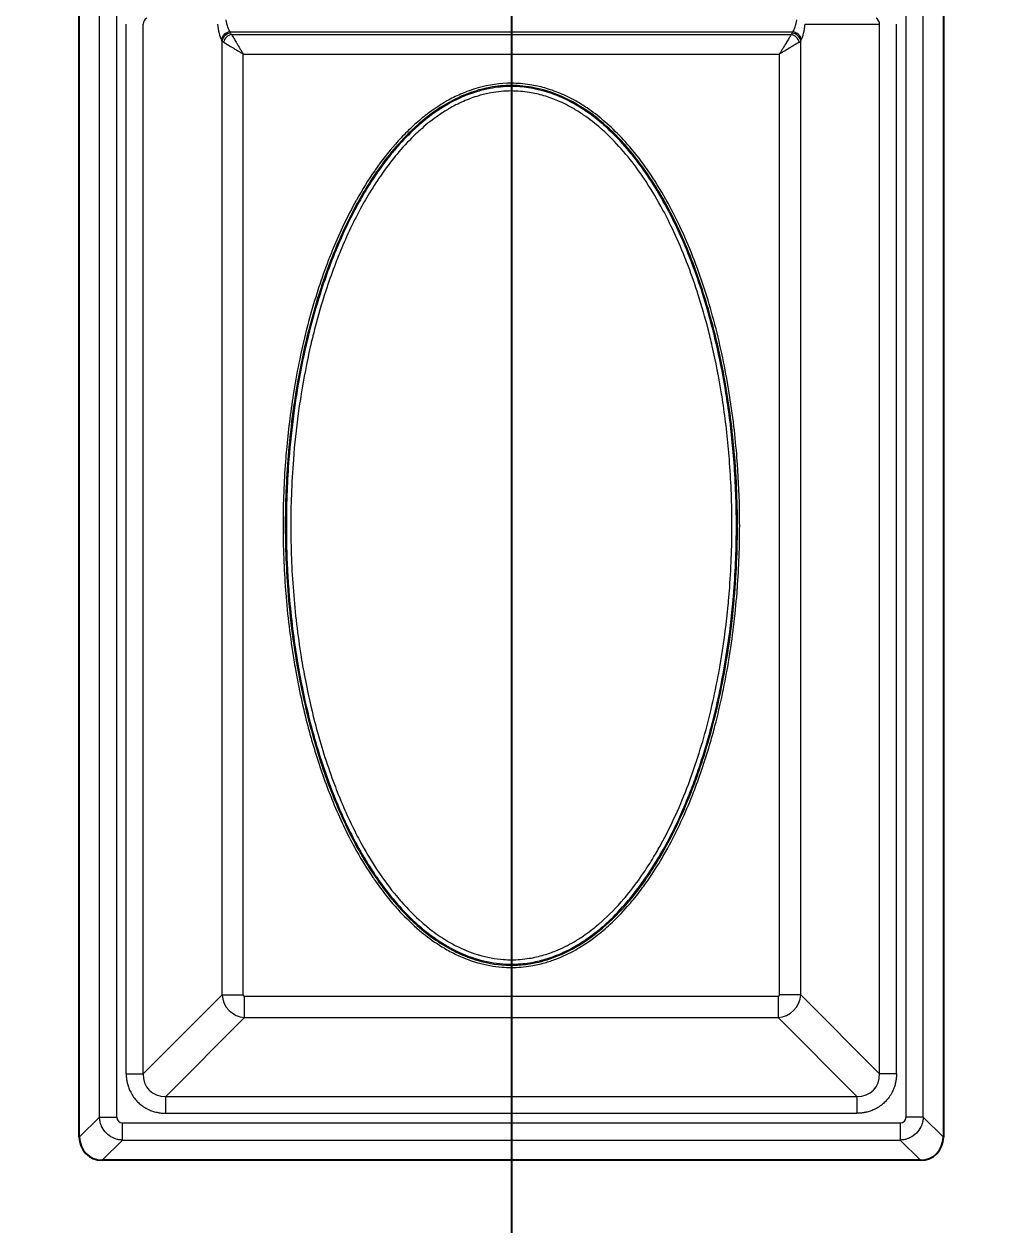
# Model space of a CAD drawing. Header units: millimetres. Extents: x 0 to 1486, y 0 to 1051.
# Drawn here: x 305.14 to 338.2, y 164.08 to 205.36 of the extents above; entities that cross this region are included whole.
import ezdxf

# ---------------------------------------------------------------- set-up
doc = ezdxf.new("R2010")
doc.units = ezdxf.units.MM
doc.header["$LTSCALE"] = 1.25
for name, color, linetype, lineweight, true_color in [('Bemaßungen(DIN)', 7, 'Continuous', 5, 0x262659), ('Sichtbare Kanten(DIN)', 7, 'Continuous', 25, 0x262659), ('Sichtbare tangentiale Kanten(DIN)', 7, 'Continuous', 15, 0x1a1a3e)]:
    doc.layers.add(name, color=color, linetype=linetype, lineweight=lineweight, true_color=true_color)
doc.styles.add('Aktuell-DINGroßer Text', font='arial.ttf')
doc.dimstyles.new('STANDARD-DIN', dxfattribs={"dimscale": 1.25, "dimtxt": 5.25, "dimasz": 2.5, "dimexe": 3.175, "dimexo": 0, "dimgap": 0.8, "dimtad": 1, "dimrnd": 1e-08, "dimtxsty": 'Aktuell-DINGroßer Text', "dimcen": 0.09, "dimdle": 10, "dimclrd": 256, "dimclre": 256, "dimclrt": 256, "dimazin": 2, "dimtfac": 0.666667, "dimtmove": 0, "dimatfit": 3, "dimfxl": 1, "dimtolj": 1, "dimlwd": 25, "dimlwe": 25, "dimarcsym": 0})

# ---------------------------------------------------------------- blocks, each defined once
blk = doc.blocks.new('_DotSmall')
at = {"color": 0, "linetype": 'ByBlock', "const_width": 0.5}
blk.add_lwpolyline([(-0.0625, 0, 1), (0.0625, 0, 1)], format="xyb", close=True, dxfattribs=at)
blk = doc.blocks.new('*D93')
at = {"layer": 'Bemaßungen(DIN)', "color": 250, "linetype": 'Continuous', "lineweight": 25, "true_color": 0x3f3f3f, "transparency": 16777216}
for p, q in [((288.388, 223.658), (288.388, 107.189)), ((321.888, 223.658), (321.888, 107.189)), ((288.388, 111.158), (321.888, 111.158))]:
    blk.add_line(p, q, dxfattribs=at)
at = {"layer": 'Defpoints', "color": 0, "linetype": 'Continuous', "transparency": 16777216}
for p in [(288.388, 223.658), (321.888, 223.658), (321.888, 111.158)]:
    blk.add_point(p, dxfattribs=at)
at = {"layer": 'Bemaßungen(DIN)', "color": 250, "linetype": 'Continuous', "lineweight": 25, "true_color": 0x3f3f3f, "transparency": 16777216, "xscale": 3.125, "yscale": 3.125, "zscale": 3.125, "rotation": 180}
blk.add_blockref('_DotSmall', (288.388, 111.158), dxfattribs=at)
at = {"layer": 'Bemaßungen(DIN)', "color": 250, "linetype": 'Continuous', "lineweight": 25, "true_color": 0x3f3f3f, "transparency": 16777216, "xscale": 3.125, "yscale": 3.125, "zscale": 3.125}
blk.add_blockref('_DotSmall', (321.888, 111.158), dxfattribs=at)
at = {"layer": 'Bemaßungen(DIN)', "color": 179, "linetype": 'Continuous', "lineweight": 25, "true_color": 0x262659, "transparency": 16777216, "insert": (291.057, 120.046), "char_height": 6.5625, "attachment_point": 1, "style": 'Aktuell-DINGroßer Text'}
blk.add_mtext('\\A1;33,5{\\H4.375;±0,1}', dxfattribs=at)
blk = doc.blocks.new('*D94')
at = {"layer": 'Bemaßungen(DIN)', "color": 250, "linetype": 'Continuous', "lineweight": 25, "true_color": 0x3f3f3f, "transparency": 16777216}
for p, q in [((321.888, 223.658), (321.888, 107.189)), ((355.388, 220.033), (355.388, 107.189)), ((321.888, 111.158), (352.263, 111.158))]:
    blk.add_line(p, q, dxfattribs=at)
at = {"layer": 'Bemaßungen(DIN)', "color": 250, "linetype": 'Continuous', "true_color": 0x3f3f3f, "transparency": 16777216}
blk.add_solid([(352.263, 111.679), (352.263, 110.637), (355.388, 111.158)], dxfattribs=at)
at = {"layer": 'Defpoints', "color": 0, "linetype": 'Continuous', "transparency": 16777216}
for p in [(321.888, 223.658), (355.388, 220.033), (355.388, 111.158)]:
    blk.add_point(p, dxfattribs=at)
at = {"layer": 'Bemaßungen(DIN)', "color": 250, "linetype": 'Continuous', "lineweight": 25, "true_color": 0x3f3f3f, "transparency": 16777216, "xscale": 3.125, "yscale": 3.125, "zscale": 3.125, "rotation": 180}
blk.add_blockref('_DotSmall', (321.888, 111.158), dxfattribs=at)
at = {"layer": 'Bemaßungen(DIN)', "color": 179, "linetype": 'Continuous', "lineweight": 25, "true_color": 0x262659, "transparency": 16777216, "insert": (324.557, 120.046), "char_height": 6.5625, "attachment_point": 1, "style": 'Aktuell-DINGroßer Text'}
blk.add_mtext('\\A1;33,5{\\H4.375;±0,1}', dxfattribs=at)

msp = doc.modelspace()

# ---------------------------------------------------------------- linework, layer by layer
at = {"layer": 'Sichtbare Kanten(DIN)'}
for p, q in [((307.038, 167.096), (307.038, 280.22)), ((336.738, 280.22), (336.738, 167.096)), ((335.95, 166.308), (307.826, 166.308))]:
    msp.add_line(p, q, dxfattribs=at)
for centre, major_axis in [((307.851, 167.12), (-0.583, -0.583)), ((335.926, 167.12), (0.583, -0.583))]:
    msp.add_ellipse(centre, major_axis=major_axis, ratio=0.970288, start_param=5.512866, end_param=7.053504, dxfattribs=at)
at = {"layer": 'Sichtbare tangentiale Kanten(DIN)'}
for p, q in [((307.732, 167.79), (307.732, 279.527)), ((308.323, 167.79), (308.323, 279.527)), ((335.454, 167.79), (335.454, 279.527)), ((336.045, 167.79), (336.045, 279.527)), ((308.651, 169.279), (308.651, 205.361)), ((309.233, 169.279), (309.233, 205.361)), ((331.989, 205.361), (334.544, 205.361)), ((334.544, 169.279), (334.544, 205.361)), ((335.126, 169.279), (335.126, 205.361)), ((311.945, 204.778), (311.923, 204.82)), ((311.945, 171.991), (311.945, 204.778)), ((312.214, 205.09), (331.562, 205.09)), ((312.236, 205.047), (312.214, 205.09)), ((312.268, 205.004), (331.508, 205.004)), ((331.541, 205.047), (331.562, 205.09)), ((331.832, 204.778), (331.853, 204.82)), ((331.832, 171.991), (331.832, 204.778)), ((312.672, 204.33), (331.104, 204.33)), ((312.672, 171.991), (312.672, 204.33)), ((331.104, 171.991), (331.104, 204.33)), ((321.888, 203.325), (321.888, 203.249)), ((321.888, 203.249), (321.888, 203.213)), ((321.888, 203.213), (321.888, 203.059)), ((309.233, 169.279), (311.945, 171.991)), ((311.945, 171.991), (312.672, 171.991)), ((312.721, 171.942), (331.056, 171.942)), ((312.721, 171.215), (312.721, 171.942)), ((331.056, 171.942), (331.056, 171.215)), ((331.832, 171.991), (331.104, 171.991)), ((334.544, 169.279), (331.832, 171.991)), ((310.009, 168.503), (312.721, 171.215)), ((312.721, 171.215), (331.056, 171.215)), ((333.767, 168.503), (331.056, 171.215)), ((308.651, 169.279), (309.233, 169.279)), ((335.126, 169.279), (334.544, 169.279)), ((310.009, 167.921), (310.009, 168.503)), ((310.009, 168.503), (333.767, 168.503)), ((333.767, 168.503), (333.767, 167.921)), ((307.038, 167.096), (307.732, 167.79)), ((307.732, 167.79), (308.323, 167.79)), ((310.009, 167.921), (333.767, 167.921)), ((336.045, 167.79), (335.454, 167.79)), ((336.738, 167.096), (336.045, 167.79)), ((308.52, 167.593), (335.257, 167.593)), ((308.52, 167.002), (308.52, 167.593)), ((335.257, 167.593), (335.257, 167.002)), ((307.826, 166.308), (308.52, 167.002)), ((308.52, 167.002), (335.257, 167.002)), ((335.95, 166.308), (335.257, 167.002))]:
    msp.add_line(p, q, dxfattribs=at)
for centre, major_axis, ratio, start_param, end_param in [((309.527, 205.361), (0.294, 0), 0.850826, 2.198862, 3.141444), ((312.054, 205.895), (-0.001, 1.197), 0.249407, 2.033422, 2.685728), ((312.346, 205.898), (0, 0.9), 0.332438, 2.027023, 2.68632), ((331.431, 205.898), (0, 0.9), 0.332438, 3.596865, 4.256163), ((331.723, 205.895), (0.001, 1.197), 0.249407, 3.597457, 4.249764), ((334.25, 205.361), (-0.294, 0), 0.850826, 3.141742, 4.084323), ((312.214, 204.82), (-0.267, -0.136), 0.876427, 4.292601, 5.756816), ((312.236, 204.778), (-0.267, -0.136), 0.876427, 4.292601, 5.756816), ((312.726, 204.831), (-0.803, 0), 0.281851, 0.234549, 0.438861), ((312.268, 204.734), (-0.212, -0.212), 0.822157, 4.024283, 5.400495), ((312.761, 205.099), (-0.539, 0), 0.439726, 0.219686, 0.413587), ((331.015, 205.099), (0.539, 0), 0.439726, 5.869599, 6.063499), ((331.508, 204.734), (0.212, -0.212), 0.822157, 0.88269, 2.258902), ((331.541, 204.778), (0.267, -0.136), 0.876427, 0.526369, 1.990584), ((331.562, 204.82), (0.267, -0.136), 0.876427, 0.526369, 1.990584), ((331.051, 204.831), (0.803, 0), 0.281851, 5.844325, 6.048636), ((312.724, 171.994), (0.566, -0.566), 0.950188, 3.956104, 5.468674), ((312.724, 171.994), (0.0375, 0.0375), 0.943242, 2.385308, 3.897877), ((331.053, 171.994), (-0.566, -0.566), 0.950188, 0.814511, 2.327081), ((331.053, 171.994), (-0.0375, 0.0375), 0.943242, 2.385308, 3.897877), ((310.093, 169.363), (0.65, 0.65), 0.870843, 2.385491, 3.897694), ((333.683, 169.363), (-0.65, 0.65), 0.870843, 2.385491, 3.897694), ((308.526, 167.796), (-0.146, -0.146), 0.970883, 5.512439, 7.053932), ((335.251, 167.796), (-0.146, 0.146), 0.970883, 2.370846, 3.912339)]:
    msp.add_ellipse(centre, major_axis=major_axis, ratio=ratio, start_param=start_param, end_param=end_param, dxfattribs=at)
for points, knots in [([(312.268, 205.004), (312.274, 204.995), (312.279, 204.985), (312.285, 204.975), (312.292, 204.965), (312.298, 204.954), (312.305, 204.943), (312.316, 204.924), (312.328, 204.904), (312.341, 204.883), (312.343, 204.879), (312.346, 204.874), (312.348, 204.87), (312.374, 204.827), (312.402, 204.781), (312.431, 204.732), (312.437, 204.723), (312.443, 204.713), (312.449, 204.703), (312.484, 204.644), (312.521, 204.583), (312.558, 204.52), (312.577, 204.489), (312.596, 204.457), (312.615, 204.426), (312.625, 204.41), (312.634, 204.394), (312.644, 204.378), (312.653, 204.362), (312.663, 204.346), (312.672, 204.33)], [0, 0, 0, 0, 0.0583903, 0.0583903, 0.0583903, 0.1166231, 0.1166231, 0.1166231, 0.213731, 0.213731, 0.213731, 0.233069, 0.233069, 0.233069, 0.4274621, 0.4274621, 0.4274621, 0.4661163, 0.4661163, 0.4661163, 0.6989275, 0.6989275, 0.6989275, 0.8156207, 0.8156207, 0.8156207, 0.8739806, 0.8739806, 0.8739806, 0.9322842, 0.9322842, 0.9322842, 0.9322842]), ([(331.508, 205.004), (331.503, 204.995), (331.497, 204.985), (331.491, 204.975), (331.485, 204.965), (331.478, 204.954), (331.472, 204.943), (331.461, 204.924), (331.449, 204.904), (331.436, 204.883), (331.433, 204.879), (331.431, 204.874), (331.428, 204.87), (331.403, 204.827), (331.375, 204.781), (331.345, 204.732), (331.34, 204.723), (331.334, 204.713), (331.328, 204.703), (331.292, 204.644), (331.256, 204.583), (331.218, 204.52), (331.199, 204.489), (331.18, 204.457), (331.161, 204.426), (331.152, 204.41), (331.142, 204.394), (331.133, 204.378), (331.123, 204.362), (331.114, 204.346), (331.104, 204.33)], [0, 0, 0, 0, 0.0583903, 0.0583903, 0.0583903, 0.1166231, 0.1166231, 0.1166231, 0.2137311, 0.2137311, 0.2137311, 0.233069, 0.233069, 0.233069, 0.4274621, 0.4274621, 0.4274621, 0.4661163, 0.4661163, 0.4661163, 0.6989275, 0.6989275, 0.6989275, 0.8156207, 0.8156207, 0.8156207, 0.8739806, 0.8739806, 0.8739806, 0.9322842, 0.9322842, 0.9322842, 0.9322842]), ([(311.999, 204.734), (312.008, 204.729), (312.017, 204.723), (312.028, 204.717), (312.038, 204.711), (312.049, 204.705), (312.06, 204.698), (312.079, 204.687), (312.099, 204.675), (312.12, 204.662), (312.124, 204.66), (312.128, 204.657), (312.132, 204.654), (312.175, 204.629), (312.222, 204.601), (312.27, 204.572), (312.28, 204.566), (312.29, 204.56), (312.299, 204.554), (312.358, 204.519), (312.42, 204.482), (312.482, 204.444), (312.514, 204.425), (312.545, 204.407), (312.577, 204.387), (312.593, 204.378), (312.609, 204.368), (312.625, 204.359), (312.64, 204.349), (312.656, 204.34), (312.672, 204.33)], [0, 0, 0, 0, 0.0583903, 0.0583903, 0.0583903, 0.1166231, 0.1166231, 0.1166231, 0.213731, 0.213731, 0.213731, 0.233069, 0.233069, 0.233069, 0.4274621, 0.4274621, 0.4274621, 0.4661163, 0.4661163, 0.4661163, 0.6989275, 0.6989275, 0.6989275, 0.8156207, 0.8156207, 0.8156207, 0.8739806, 0.8739806, 0.8739806, 0.9322842, 0.9322842, 0.9322842, 0.9322842]), ([(331.778, 204.734), (331.769, 204.729), (331.759, 204.723), (331.749, 204.717), (331.739, 204.711), (331.728, 204.705), (331.717, 204.698), (331.698, 204.687), (331.678, 204.675), (331.657, 204.662), (331.653, 204.66), (331.648, 204.657), (331.644, 204.654), (331.601, 204.629), (331.555, 204.601), (331.506, 204.572), (331.497, 204.566), (331.487, 204.56), (331.477, 204.554), (331.418, 204.519), (331.357, 204.482), (331.294, 204.444), (331.263, 204.425), (331.231, 204.407), (331.2, 204.387), (331.184, 204.378), (331.168, 204.368), (331.152, 204.359), (331.136, 204.349), (331.12, 204.34), (331.104, 204.33)], [0, 0, 0, 0, 0.0583903, 0.0583903, 0.0583903, 0.1166231, 0.1166231, 0.1166231, 0.2137311, 0.2137311, 0.2137311, 0.233069, 0.233069, 0.233069, 0.4274621, 0.4274621, 0.4274621, 0.4661163, 0.4661163, 0.4661163, 0.6989275, 0.6989275, 0.6989275, 0.8156207, 0.8156207, 0.8156207, 0.8739806, 0.8739806, 0.8739806, 0.9322842, 0.9322842, 0.9322842, 0.9322842]), ([(321.888, 203.325), (322.101, 203.325), (322.315, 203.308), (322.525, 203.275), (322.697, 203.248), (322.867, 203.211), (323.034, 203.164), (323.21, 203.114), (323.382, 203.054), (323.551, 202.984), (323.74, 202.905), (323.923, 202.815), (324.101, 202.715), (324.233, 202.64), (324.363, 202.56), (324.489, 202.475), (324.683, 202.343), (324.87, 202.2), (325.049, 202.049), (325.141, 201.971), (325.23, 201.891), (325.317, 201.81), (325.512, 201.627), (325.698, 201.435), (325.874, 201.234), (326.098, 200.98), (326.307, 200.714), (326.503, 200.438), (326.531, 200.398), (326.559, 200.358), (326.587, 200.318), (326.807, 200), (327.011, 199.671), (327.2, 199.334), (327.225, 199.29), (327.25, 199.246), (327.274, 199.202), (327.435, 198.907), (327.586, 198.606), (327.728, 198.301), (327.891, 197.948), (328.042, 197.59), (328.181, 197.227), (328.456, 196.512), (328.687, 195.78), (328.881, 195.04), (328.883, 195.034), (328.884, 195.028), (328.886, 195.022), (329.082, 194.273), (329.24, 193.515), (329.365, 192.751), (329.432, 192.346), (329.489, 191.939), (329.537, 191.531), (329.579, 191.171), (329.615, 190.809), (329.643, 190.447), (329.689, 189.868), (329.718, 189.287), (329.729, 188.706), (329.733, 188.513), (329.735, 188.321), (329.735, 188.129), (329.735, 187.408), (329.709, 186.688), (329.656, 185.97), (329.652, 185.917), (329.648, 185.863), (329.644, 185.81), (329.582, 185.039), (329.49, 184.27), (329.365, 183.506), (329.364, 183.498), (329.363, 183.49), (329.361, 183.483), (329.237, 182.727), (329.08, 181.976), (328.886, 181.236), (328.837, 181.049), (328.786, 180.863), (328.733, 180.678), (328.571, 180.12), (328.388, 179.568), (328.179, 179.026), (328.144, 178.933), (328.107, 178.84), (328.07, 178.747), (327.818, 178.122), (327.531, 177.511), (327.201, 176.923), (327.156, 176.845), (327.111, 176.767), (327.066, 176.689), (326.915, 176.434), (326.756, 176.183), (326.587, 175.939), (326.489, 175.798), (326.387, 175.658), (326.283, 175.522), (326.152, 175.351), (326.016, 175.185), (325.874, 175.023), (325.689, 174.813), (325.495, 174.611), (325.289, 174.421), (325.211, 174.349), (325.131, 174.278), (325.049, 174.209), (324.829, 174.023), (324.597, 173.85), (324.354, 173.695), (324.271, 173.642), (324.186, 173.591), (324.101, 173.543), (323.882, 173.419), (323.654, 173.311), (323.419, 173.221), (323.293, 173.173), (323.164, 173.13), (323.034, 173.093), (322.879, 173.049), (322.721, 173.014), (322.563, 172.988), (322.34, 172.951), (322.114, 172.932), (321.888, 172.932), (321.777, 172.932), (321.666, 172.937), (321.555, 172.946), (321.281, 172.968), (321.008, 173.018), (320.743, 173.093), (320.738, 173.094), (320.734, 173.096), (320.729, 173.097), (320.437, 173.18), (320.154, 173.294), (319.883, 173.431), (319.813, 173.467), (319.744, 173.504), (319.676, 173.543), (319.444, 173.674), (319.221, 173.822), (319.009, 173.983), (318.913, 174.056), (318.819, 174.131), (318.727, 174.209), (318.492, 174.408), (318.27, 174.623), (318.06, 174.848), (318.007, 174.906), (317.954, 174.964), (317.902, 175.023), (317.647, 175.314), (317.41, 175.621), (317.19, 175.939), (317.17, 175.968), (317.15, 175.997), (317.131, 176.026), (316.933, 176.317), (316.748, 176.617), (316.576, 176.923), (316.52, 177.022), (316.466, 177.121), (316.413, 177.221), (316.138, 177.739), (315.895, 178.273), (315.679, 178.818), (315.651, 178.887), (315.624, 178.956), (315.597, 179.026), (315.389, 179.568), (315.205, 180.12), (315.044, 180.678), (314.99, 180.863), (314.939, 181.049), (314.89, 181.236), (314.723, 181.875), (314.583, 182.521), (314.468, 183.172), (314.448, 183.283), (314.429, 183.395), (314.411, 183.506), (314.286, 184.27), (314.194, 185.039), (314.133, 185.81), (314.131, 185.838), (314.128, 185.867), (314.126, 185.895), (314.07, 186.638), (314.042, 187.383), (314.042, 188.129), (314.042, 188.2), (314.042, 188.27), (314.042, 188.341), (314.047, 189.044), (314.077, 189.747), (314.133, 190.447), (314.143, 190.578), (314.154, 190.708), (314.167, 190.838), (314.226, 191.478), (314.307, 192.117), (314.411, 192.751), (314.471, 193.114), (314.538, 193.477), (314.613, 193.837), (314.696, 194.234), (314.788, 194.629), (314.89, 195.022), (315.002, 195.448), (315.126, 195.872), (315.263, 196.291), (315.366, 196.607), (315.478, 196.921), (315.597, 197.231), (315.652, 197.373), (315.708, 197.514), (315.766, 197.654), (315.997, 198.214), (316.257, 198.761), (316.552, 199.29), (316.56, 199.305), (316.568, 199.319), (316.576, 199.334), (316.766, 199.671), (316.969, 200), (317.19, 200.318), (317.199, 200.332), (317.209, 200.346), (317.219, 200.36), (317.431, 200.663), (317.658, 200.956), (317.902, 201.234), (318.031, 201.38), (318.164, 201.522), (318.303, 201.659), (318.439, 201.794), (318.581, 201.924), (318.727, 202.049), (318.859, 202.161), (318.996, 202.268), (319.136, 202.369), (319.31, 202.494), (319.49, 202.61), (319.675, 202.715), (319.825, 202.799), (319.98, 202.877), (320.137, 202.946), (320.334, 203.032), (320.536, 203.105), (320.743, 203.164), (321.115, 203.269), (321.502, 203.325), (321.888, 203.325)], [0, 0, 0, 0, 0.639708, 0.639708, 0.639708, 1.160348, 1.160348, 1.160348, 1.708499, 1.708499, 1.708499, 2.321068, 2.321068, 2.321068, 2.777127, 2.777127, 2.777127, 3.481707, 3.481707, 3.481707, 3.840961, 3.840961, 3.840961, 4.642216, 4.642216, 4.642216, 5.656868, 5.656868, 5.656868, 5.802986, 5.802986, 5.802986, 6.963587, 6.963587, 6.963587, 7.114552, 7.114552, 7.114552, 8.124051, 8.124051, 8.124051, 9.289556, 9.289556, 9.289556, 11.587453, 11.587453, 11.587453, 11.605982, 11.605982, 11.605982, 13.927144, 13.927144, 13.927144, 15.159529, 15.159529, 15.159529, 16.248341, 16.248341, 16.248341, 17.992352, 17.992352, 17.992352, 18.569576, 18.569576, 18.569576, 20.730291, 20.730291, 20.730291, 20.890769, 20.890769, 20.890769, 23.211965, 23.211965, 23.211965, 23.235727, 23.235727, 23.235727, 25.53318, 25.53318, 25.53318, 26.112017, 26.112017, 26.112017, 27.854377, 27.854377, 27.854377, 28.153739, 28.153739, 28.153739, 30.175566, 30.175566, 30.175566, 30.445968, 30.445968, 30.445968, 31.33622, 31.33622, 31.33622, 31.85246, 31.85246, 31.85246, 32.496894, 32.496894, 32.496894, 33.336993, 33.336993, 33.336993, 33.657412, 33.657412, 33.657412, 34.522413, 34.522413, 34.522413, 34.818036, 34.818036, 34.818036, 35.57249, 35.57249, 35.57249, 35.978641, 35.978641, 35.978641, 36.46173, 36.46173, 36.46173, 37.139135, 37.139135, 37.139135, 37.472442, 37.472442, 37.472442, 38.299742, 38.299742, 38.299742, 38.313597, 38.313597, 38.313597, 39.224503, 39.224503, 39.224503, 39.460285, 39.460285, 39.460285, 40.259784, 40.259784, 40.259784, 40.620853, 40.620853, 40.620853, 41.545701, 41.545701, 41.545701, 41.781511, 41.781511, 41.781511, 42.942132, 42.942132, 42.942132, 43.047049, 43.047049, 43.047049, 44.102719, 44.102719, 44.102719, 44.442229, 44.442229, 44.442229, 46.200033, 46.200033, 46.200033, 46.423921, 46.423921, 46.423921, 48.166433, 48.166433, 48.166433, 48.745108, 48.745108, 48.745108, 50.727284, 50.727284, 50.727284, 51.066318, 51.066318, 51.066318, 53.387519, 53.387519, 53.387519, 53.473034, 53.473034, 53.473034, 55.708716, 55.708716, 55.708716, 55.921312, 55.921312, 55.921312, 58.029915, 58.029915, 58.029915, 58.421576, 58.421576, 58.421576, 60.351166, 60.351166, 60.351166, 61.455449, 61.455449, 61.455449, 62.672368, 62.672368, 62.672368, 63.995258, 63.995258, 63.995258, 64.993535, 64.993535, 64.993535, 65.448701, 65.448701, 65.448701, 67.264643, 67.264643, 67.264643, 67.314699, 67.314699, 67.314699, 68.475297, 68.475297, 68.475297, 68.525889, 68.525889, 68.525889, 69.636002, 69.636002, 69.636002, 70.220476, 70.220476, 70.220476, 70.796631, 70.796631, 70.796631, 71.316647, 71.316647, 71.316647, 71.957253, 71.957253, 71.957253, 72.473802, 72.473802, 72.473802, 73.117889, 73.117889, 73.117889, 74.278288, 74.278288, 74.278288, 74.278288]), ([(321.888, 203.249), (322.15, 203.249), (322.709, 203.193), (323.583, 202.923), (324.462, 202.439), (325.311, 201.748), (326.071, 200.92), (326.702, 200.037), (327.435, 198.801), (328.172, 197.157), (328.797, 195.172), (329.215, 193.286), (329.529, 191.196), (329.695, 188.752), (329.622, 185.897), (329.282, 183.2), (328.724, 180.794), (328.007, 178.683), (327.164, 176.92), (326.206, 175.491), (325.301, 174.488), (324.369, 173.754), (323.48, 173.295), (322.547, 173.027), (321.565, 172.973), (320.644, 173.173), (319.89, 173.496), (319.26, 173.875), (318.658, 174.351), (318.054, 174.946), (317.485, 175.635), (316.944, 176.429), (316.339, 177.483), (315.695, 178.899), (315.056, 180.789), (314.505, 183.145), (314.174, 185.714), (314.085, 188.367), (314.213, 190.938), (314.59, 193.59), (315.182, 195.915), (315.883, 197.801), (316.494, 199.068), (317.11, 200.087), (317.683, 200.882), (318.408, 201.694), (319.233, 202.387), (320.183, 202.92), (321.051, 203.193), (321.641, 203.249), (321.888, 203.249)], [0, 0, 0, 0, 0.801473, 1.708499, 2.777127, 3.840961, 5.018658, 6.172353, 7.114552, 9.351003, 11.587453, 13.373491, 15.159529, 17.94491, 20.730291, 23.740723, 26.112017, 28.153739, 30.445968, 31.987116, 33.336993, 34.522413, 35.57249, 36.368743, 37.472442, 38.554664, 39.224503, 39.965544, 40.78815, 41.545701, 42.532728, 43.487478, 44.442229, 46.200033, 48.166433, 50.445565, 53.473034, 55.947305, 58.421576, 61.208417, 63.995258, 65.629951, 67.264643, 68.228999, 69.222094, 70.220476, 71.519846, 72.473802, 73.523577, 74.278288, 74.278288, 74.278288, 74.278288]), ([(321.888, 203.213), (322.281, 203.213), (322.674, 203.152), (323.05, 203.042), (323.22, 202.992), (323.387, 202.931), (323.55, 202.862), (323.746, 202.778), (323.937, 202.681), (324.121, 202.574), (324.236, 202.506), (324.349, 202.434), (324.459, 202.359), (324.669, 202.215), (324.87, 202.057), (325.061, 201.89), (325.103, 201.853), (325.146, 201.815), (325.187, 201.777), (325.43, 201.554), (325.658, 201.316), (325.871, 201.066), (325.932, 200.995), (325.992, 200.923), (326.051, 200.85), (326.233, 200.623), (326.404, 200.389), (326.566, 200.149), (326.616, 200.075), (326.665, 200), (326.714, 199.925), (326.872, 199.678), (327.022, 199.425), (327.164, 199.168), (327.171, 199.155), (327.178, 199.142), (327.186, 199.128), (327.341, 198.844), (327.486, 198.554), (327.622, 198.261), (327.786, 197.909), (327.936, 197.552), (328.075, 197.19), (328.088, 197.156), (328.101, 197.121), (328.114, 197.086), (328.238, 196.759), (328.352, 196.429), (328.458, 196.096), (328.583, 195.703), (328.697, 195.306), (328.8, 194.907), (328.86, 194.673), (328.916, 194.438), (328.969, 194.202), (329.083, 193.695), (329.181, 193.185), (329.264, 192.672), (329.285, 192.54), (329.306, 192.408), (329.325, 192.275), (329.416, 191.655), (329.485, 191.032), (329.534, 190.407), (329.589, 189.702), (329.618, 188.994), (329.622, 188.287), (329.622, 188.234), (329.622, 188.181), (329.622, 188.129), (329.622, 187.368), (329.593, 186.608), (329.534, 185.85), (329.521, 185.685), (329.506, 185.519), (329.491, 185.353), (329.434, 184.762), (329.359, 184.172), (329.264, 183.585), (329.203, 183.205), (329.133, 182.825), (329.054, 182.448), (328.978, 182.08), (328.893, 181.714), (328.8, 181.35), (328.638, 180.722), (328.45, 180.099), (328.231, 179.488), (328.193, 179.382), (328.154, 179.276), (328.114, 179.171), (328.01, 178.895), (327.899, 178.621), (327.781, 178.349), (327.596, 177.925), (327.394, 177.507), (327.17, 177.101), (327.168, 177.097), (327.166, 177.093), (327.164, 177.089), (327.028, 176.842), (326.885, 176.6), (326.733, 176.362), (326.678, 176.277), (326.623, 176.192), (326.566, 176.109), (326.402, 175.866), (326.228, 175.629), (326.044, 175.399), (325.987, 175.329), (325.929, 175.26), (325.871, 175.191), (325.664, 174.949), (325.444, 174.718), (325.21, 174.501), (325.161, 174.456), (325.111, 174.411), (325.061, 174.367), (324.866, 174.197), (324.662, 174.038), (324.448, 173.892), (324.341, 173.819), (324.232, 173.75), (324.121, 173.684), (324.027, 173.63), (323.932, 173.578), (323.836, 173.529), (323.63, 173.425), (323.418, 173.335), (323.199, 173.262), (323.15, 173.245), (323.1, 173.23), (323.05, 173.215), (322.878, 173.164), (322.703, 173.124), (322.526, 173.096), (322.315, 173.062), (322.102, 173.045), (321.888, 173.045), (321.79, 173.045), (321.691, 173.048), (321.593, 173.056), (321.299, 173.078), (321.008, 173.132), (320.726, 173.215), (320.71, 173.22), (320.693, 173.225), (320.677, 173.23), (320.339, 173.334), (320.015, 173.479), (319.71, 173.653), (319.692, 173.663), (319.674, 173.674), (319.656, 173.684), (319.455, 173.802), (319.263, 173.932), (319.078, 174.072), (318.954, 174.166), (318.833, 174.265), (318.716, 174.367), (318.648, 174.426), (318.582, 174.487), (318.516, 174.548), (318.301, 174.751), (318.098, 174.966), (317.907, 175.19), (317.676, 175.46), (317.462, 175.742), (317.262, 176.033), (317.245, 176.058), (317.227, 176.083), (317.21, 176.109), (317.101, 176.27), (316.996, 176.435), (316.894, 176.602), (316.797, 176.762), (316.703, 176.925), (316.613, 177.089), (316.51, 177.275), (316.412, 177.463), (316.318, 177.653), (316.129, 178.036), (315.957, 178.426), (315.798, 178.821), (315.752, 178.937), (315.706, 179.054), (315.662, 179.171), (315.464, 179.696), (315.289, 180.229), (315.135, 180.768), (315.08, 180.961), (315.027, 181.155), (314.977, 181.35), (314.856, 181.819), (314.75, 182.292), (314.658, 182.767), (314.605, 183.039), (314.556, 183.312), (314.512, 183.585), (314.391, 184.336), (314.302, 185.092), (314.242, 185.85), (314.222, 186.106), (314.206, 186.363), (314.193, 186.619), (314.167, 187.122), (314.154, 187.625), (314.154, 188.129), (314.154, 188.522), (314.162, 188.916), (314.178, 189.31), (314.192, 189.676), (314.214, 190.042), (314.243, 190.407), (314.284, 190.937), (314.34, 191.465), (314.411, 191.991), (314.442, 192.219), (314.476, 192.446), (314.512, 192.672), (314.592, 193.163), (314.685, 193.651), (314.792, 194.136), (314.85, 194.394), (314.911, 194.651), (314.977, 194.907), (315.092, 195.355), (315.221, 195.8), (315.365, 196.24), (315.457, 196.524), (315.556, 196.806), (315.662, 197.086), (315.693, 197.169), (315.725, 197.251), (315.758, 197.334), (315.9, 197.694), (316.053, 198.051), (316.22, 198.402), (316.344, 198.661), (316.474, 198.917), (316.613, 199.168), (316.669, 199.27), (316.726, 199.371), (316.785, 199.472), (316.914, 199.692), (317.049, 199.909), (317.192, 200.122), (317.198, 200.131), (317.204, 200.14), (317.21, 200.149), (317.347, 200.352), (317.491, 200.551), (317.643, 200.745), (317.728, 200.854), (317.815, 200.961), (317.905, 201.067), (318.094, 201.287), (318.293, 201.498), (318.504, 201.698), (318.574, 201.763), (318.644, 201.828), (318.716, 201.89), (318.899, 202.051), (319.091, 202.202), (319.292, 202.341), (319.41, 202.423), (319.531, 202.501), (319.655, 202.574), (319.825, 202.673), (320, 202.763), (320.18, 202.842), (320.357, 202.92), (320.54, 202.987), (320.726, 203.042), (320.867, 203.083), (321.01, 203.118), (321.154, 203.144), (321.396, 203.189), (321.642, 203.213), (321.888, 203.213)], [0, 0, 0, 0, 1.13436, 1.13436, 1.13436, 1.648132, 1.648132, 1.648132, 2.268893, 2.268893, 2.268893, 2.658644, 2.658644, 2.658644, 3.403508, 3.403508, 3.403508, 3.570243, 3.570243, 3.570243, 4.538009, 4.538009, 4.538009, 4.814995, 4.814995, 4.814995, 5.672522, 5.672522, 5.672522, 5.936787, 5.936787, 5.936787, 6.807049, 6.807049, 6.807049, 6.85221, 6.85221, 6.85221, 7.813767, 7.813767, 7.813767, 8.965202, 8.965202, 8.965202, 9.076064, 9.076064, 9.076064, 10.116636, 10.116636, 10.116636, 11.345066, 11.345066, 11.345066, 12.065149, 12.065149, 12.065149, 13.614093, 13.614093, 13.614093, 14.013663, 14.013663, 14.013663, 15.88308, 15.88308, 15.88308, 17.995019, 17.995019, 17.995019, 18.152131, 18.152131, 18.152131, 20.421151, 20.421151, 20.421151, 20.917399, 20.917399, 20.917399, 22.690238, 22.690238, 22.690238, 23.83978, 23.83978, 23.83978, 24.959232, 24.959232, 24.959232, 26.893631, 26.893631, 26.893631, 27.228211, 27.228211, 27.228211, 28.107348, 28.107348, 28.107348, 29.483886, 29.483886, 29.483886, 29.497213, 29.497213, 29.497213, 30.332062, 30.332062, 30.332062, 30.631736, 30.631736, 30.631736, 31.500075, 31.500075, 31.500075, 31.766262, 31.766262, 31.766262, 32.704434, 32.704434, 32.704434, 32.900755, 32.900755, 32.900755, 33.658217, 33.658217, 33.658217, 34.035302, 34.035302, 34.035302, 34.350766, 34.350766, 34.350766, 35.019428, 35.019428, 35.019428, 35.169775, 35.169775, 35.169775, 35.688089, 35.688089, 35.688089, 36.304253, 36.304253, 36.304253, 36.588432, 36.588432, 36.588432, 37.438768, 37.438768, 37.438768, 37.488776, 37.488776, 37.488776, 38.512582, 38.512582, 38.512582, 38.573276, 38.573276, 38.573276, 39.250927, 39.250927, 39.250927, 39.707763, 39.707763, 39.707763, 39.971507, 39.971507, 39.971507, 40.840853, 40.840853, 40.840853, 41.886498, 41.886498, 41.886498, 41.976802, 41.976802, 41.976802, 42.555048, 42.555048, 42.555048, 43.111289, 43.111289, 43.111289, 43.74126, 43.74126, 43.74126, 45.007841, 45.007841, 45.007841, 45.380295, 45.380295, 45.380295, 47.050279, 47.050279, 47.050279, 47.649332, 47.649332, 47.649332, 49.092716, 49.092716, 49.092716, 49.918292, 49.918292, 49.918292, 52.18734, 52.18734, 52.18734, 52.954306, 52.954306, 52.954306, 54.456398, 54.456398, 54.456398, 55.632024, 55.632024, 55.632024, 56.72542, 56.72542, 56.72542, 58.309742, 58.309742, 58.309742, 58.994445, 58.994445, 58.994445, 60.475949, 60.475949, 60.475949, 61.263459, 61.263459, 61.263459, 62.642156, 62.642156, 62.642156, 63.532468, 63.532468, 63.532468, 63.795658, 63.795658, 63.795658, 64.94916, 64.94916, 64.94916, 65.801482, 65.801482, 65.801482, 66.146102, 66.146102, 66.146102, 66.904062, 66.904062, 66.904062, 66.935983, 66.935983, 66.935983, 67.662022, 67.662022, 67.662022, 68.070543, 68.070543, 68.070543, 68.924954, 68.924954, 68.924954, 69.205049, 69.205049, 69.205049, 69.919449, 69.919449, 69.919449, 70.33964, 70.33964, 70.33964, 70.911285, 70.911285, 70.911285, 71.474241, 71.474241, 71.474241, 71.898749, 71.898749, 71.898749, 72.608523, 72.608523, 72.608523, 72.608523]), ([(321.888, 203.059), (322.095, 203.059), (322.302, 203.042), (322.506, 203.009), (322.675, 202.982), (322.843, 202.944), (323.007, 202.895), (323.171, 202.847), (323.332, 202.788), (323.49, 202.721), (323.68, 202.64), (323.865, 202.546), (324.044, 202.441), (324.156, 202.376), (324.265, 202.306), (324.372, 202.233), (324.577, 202.092), (324.773, 201.938), (324.96, 201.775), (325.002, 201.738), (325.043, 201.701), (325.084, 201.664), (325.318, 201.449), (325.538, 201.219), (325.745, 200.978), (325.748, 200.975), (325.751, 200.971), (325.755, 200.967), (325.949, 200.74), (326.132, 200.502), (326.305, 200.258), (326.35, 200.193), (326.395, 200.129), (326.439, 200.063), (326.651, 199.75), (326.847, 199.426), (327.03, 199.095), (327.037, 199.081), (327.044, 199.068), (327.051, 199.055), (327.18, 198.82), (327.301, 198.581), (327.416, 198.339), (327.573, 198.01), (327.718, 197.676), (327.853, 197.337), (327.893, 197.236), (327.932, 197.134), (327.971, 197.032), (328.094, 196.708), (328.207, 196.38), (328.312, 196.049), (328.437, 195.659), (328.549, 195.265), (328.651, 194.869), (328.701, 194.676), (328.748, 194.483), (328.792, 194.29), (328.918, 193.746), (329.024, 193.198), (329.113, 192.648), (329.134, 192.516), (329.154, 192.385), (329.174, 192.253), (329.264, 191.636), (329.333, 191.017), (329.381, 190.396), (329.436, 189.694), (329.465, 188.99), (329.469, 188.286), (329.469, 188.233), (329.469, 188.181), (329.469, 188.129), (329.469, 187.372), (329.44, 186.616), (329.381, 185.862), (329.369, 185.702), (329.355, 185.542), (329.34, 185.382), (329.283, 184.789), (329.208, 184.198), (329.113, 183.609), (329.052, 183.231), (328.982, 182.854), (328.904, 182.479), (328.828, 182.114), (328.744, 181.75), (328.651, 181.389), (328.463, 180.656), (328.238, 179.933), (327.971, 179.225), (327.704, 178.517), (327.394, 177.825), (327.03, 177.163), (326.948, 177.015), (326.864, 176.868), (326.777, 176.723), (326.669, 176.544), (326.557, 176.368), (326.439, 176.194), (326.277, 175.955), (326.106, 175.721), (325.924, 175.496), (325.869, 175.426), (325.812, 175.358), (325.754, 175.291), (325.508, 175.003), (325.244, 174.731), (324.96, 174.482), (324.934, 174.46), (324.908, 174.438), (324.883, 174.416), (324.716, 174.275), (324.542, 174.141), (324.362, 174.018), (324.258, 173.947), (324.152, 173.88), (324.043, 173.816), (323.841, 173.698), (323.631, 173.593), (323.415, 173.505), (323.281, 173.451), (323.145, 173.403), (323.007, 173.362), (322.841, 173.313), (322.672, 173.274), (322.502, 173.247), (322.299, 173.214), (322.094, 173.198), (321.888, 173.198), (321.798, 173.198), (321.709, 173.201), (321.619, 173.207), (321.332, 173.227), (321.046, 173.28), (320.77, 173.362), (320.754, 173.367), (320.738, 173.371), (320.722, 173.376), (320.474, 173.453), (320.233, 173.552), (320.002, 173.669), (319.911, 173.716), (319.821, 173.765), (319.733, 173.816), (319.538, 173.931), (319.351, 174.057), (319.171, 174.194), (319.049, 174.286), (318.931, 174.382), (318.817, 174.482), (318.567, 174.701), (318.333, 174.937), (318.114, 175.185), (318.083, 175.22), (318.052, 175.255), (318.022, 175.291), (317.796, 175.555), (317.585, 175.833), (317.388, 176.12), (317.371, 176.145), (317.354, 176.169), (317.337, 176.194), (317.125, 176.508), (316.929, 176.831), (316.747, 177.163), (316.694, 177.258), (316.643, 177.354), (316.592, 177.451), (316.351, 177.915), (316.135, 178.392), (315.94, 178.878), (315.894, 178.993), (315.849, 179.109), (315.805, 179.225), (315.574, 179.838), (315.375, 180.462), (315.203, 181.094), (315.177, 181.192), (315.151, 181.29), (315.125, 181.389), (315.005, 181.855), (314.9, 182.324), (314.808, 182.797), (314.755, 183.067), (314.707, 183.338), (314.663, 183.609), (314.543, 184.356), (314.454, 185.108), (314.395, 185.862), (314.336, 186.616), (314.307, 187.372), (314.307, 188.129), (314.307, 188.476), (314.313, 188.824), (314.326, 189.172), (314.34, 189.58), (314.363, 189.988), (314.395, 190.395), (314.436, 190.922), (314.492, 191.447), (314.563, 191.971), (314.594, 192.197), (314.627, 192.423), (314.664, 192.648), (314.751, 193.189), (314.855, 193.727), (314.977, 194.261), (315.024, 194.464), (315.073, 194.667), (315.125, 194.869), (315.24, 195.314), (315.368, 195.755), (315.51, 196.192), (315.602, 196.474), (315.701, 196.754), (315.805, 197.032), (315.873, 197.211), (315.943, 197.388), (316.016, 197.565), (316.232, 198.087), (316.475, 198.599), (316.747, 199.095), (316.802, 199.195), (316.859, 199.295), (316.917, 199.394), (317.05, 199.622), (317.19, 199.845), (317.337, 200.063), (317.401, 200.157), (317.466, 200.251), (317.532, 200.343), (317.687, 200.558), (317.85, 200.766), (318.022, 200.967), (318.207, 201.183), (318.403, 201.391), (318.61, 201.587), (318.677, 201.651), (318.746, 201.714), (318.817, 201.775), (318.996, 201.932), (319.183, 202.08), (319.379, 202.215), (319.494, 202.295), (319.612, 202.371), (319.733, 202.441), (319.897, 202.538), (320.067, 202.625), (320.241, 202.702), (320.413, 202.777), (320.59, 202.842), (320.77, 202.895), (320.905, 202.935), (321.043, 202.968), (321.182, 202.994), (321.415, 203.037), (321.652, 203.059), (321.888, 203.059)], [0, 0, 0, 0, 0.620901, 0.620901, 0.620901, 1.134291, 1.134291, 1.134291, 1.648132, 1.648132, 1.648132, 2.268896, 2.268896, 2.268896, 2.658644, 2.658644, 2.658644, 3.403509, 3.403509, 3.403509, 3.570243, 3.570243, 3.570243, 4.522872, 4.522872, 4.522872, 4.538033, 4.538033, 4.538033, 5.435647, 5.435647, 5.435647, 5.672526, 5.672526, 5.672526, 6.807049, 6.807049, 6.807049, 6.85221, 6.85221, 6.85221, 7.65563, 7.65563, 7.65563, 8.748582, 8.748582, 8.748582, 9.07605, 9.07605, 9.07605, 10.116636, 10.116636, 10.116636, 11.345061, 11.345061, 11.345061, 11.940907, 11.940907, 11.940907, 13.614094, 13.614094, 13.614094, 14.013663, 14.013663, 14.013663, 15.883041, 15.883041, 15.883041, 17.995019, 17.995019, 17.995019, 18.152131, 18.152131, 18.152131, 20.421151, 20.421151, 20.421151, 20.902488, 20.902488, 20.902488, 22.690208, 22.690208, 22.690208, 23.83978, 23.83978, 23.83978, 24.959232, 24.959232, 24.959232, 27.228332, 27.228332, 27.228332, 29.497264, 29.497264, 29.497264, 30.004132, 30.004132, 30.004132, 30.631822, 30.631822, 30.631822, 31.500075, 31.500075, 31.500075, 31.766262, 31.766262, 31.766262, 32.900744, 32.900744, 32.900744, 33.002604, 33.002604, 33.002604, 33.658217, 33.658217, 33.658217, 34.035386, 34.035386, 34.035386, 34.737409, 34.737409, 34.737409, 35.169886, 35.169886, 35.169886, 35.688089, 35.688089, 35.688089, 36.304254, 36.304254, 36.304254, 36.573387, 36.573387, 36.573387, 37.438768, 37.438768, 37.438768, 37.488776, 37.488776, 37.488776, 38.267108, 38.267108, 38.267108, 38.573188, 38.573188, 38.573188, 39.250927, 39.250927, 39.250927, 39.707618, 39.707618, 39.707618, 40.702482, 40.702482, 40.702482, 40.842288, 40.842288, 40.842288, 41.886498, 41.886498, 41.886498, 41.976801, 41.976801, 41.976801, 43.111293, 43.111293, 43.111293, 43.438274, 43.438274, 43.438274, 45.007841, 45.007841, 45.007841, 45.380294, 45.380294, 45.380294, 47.344178, 47.344178, 47.344178, 47.649338, 47.649338, 47.649338, 49.092716, 49.092716, 49.092716, 49.918319, 49.918319, 49.918319, 52.187343, 52.187343, 52.187343, 54.456392, 54.456392, 54.456392, 55.49965, 55.49965, 55.49965, 56.725435, 56.725435, 56.725435, 58.309742, 58.309742, 58.309742, 58.994439, 58.994439, 58.994439, 60.637765, 60.637765, 60.637765, 61.26347, 61.26347, 61.26347, 62.642156, 62.642156, 62.642156, 63.532496, 63.532496, 63.532496, 64.10511, 64.10511, 64.10511, 65.801507, 65.801507, 65.801507, 66.146102, 66.146102, 66.146102, 66.936006, 66.936006, 66.936006, 67.277478, 67.277478, 67.277478, 68.070691, 68.070691, 68.070691, 68.924954, 68.924954, 68.924954, 69.205049, 69.205049, 69.205049, 69.919449, 69.919449, 69.919449, 70.339628, 70.339628, 70.339628, 70.911285, 70.911285, 70.911285, 71.474194, 71.474194, 71.474194, 71.898749, 71.898749, 71.898749, 72.608523, 72.608523, 72.608523, 72.608523]), ([(308.651, 169.279), (308.651, 169.253), (308.651, 169.227), (308.653, 169.201), (308.654, 169.182), (308.655, 169.163), (308.657, 169.143), (308.658, 169.137), (308.658, 169.131), (308.659, 169.124), (308.662, 169.099), (308.665, 169.073), (308.669, 169.048), (308.672, 169.035), (308.674, 169.022), (308.676, 169.01), (308.679, 168.997), (308.681, 168.985), (308.684, 168.972), (308.69, 168.947), (308.696, 168.922), (308.703, 168.898), (308.71, 168.873), (308.717, 168.849), (308.726, 168.825), (308.734, 168.801), (308.743, 168.777), (308.752, 168.753), (308.762, 168.73), (308.772, 168.706), (308.783, 168.684), (308.838, 168.569), (308.908, 168.463), (308.992, 168.369), (309.009, 168.35), (309.026, 168.331), (309.044, 168.314), (309.062, 168.296), (309.08, 168.279), (309.099, 168.262), (309.193, 168.178), (309.299, 168.108), (309.414, 168.053), (309.437, 168.042), (309.46, 168.032), (309.483, 168.022), (309.507, 168.013), (309.531, 168.004), (309.555, 167.996), (309.579, 167.987), (309.603, 167.98), (309.628, 167.973), (309.652, 167.966), (309.677, 167.96), (309.702, 167.954), (309.715, 167.951), (309.727, 167.949), (309.74, 167.946), (309.752, 167.944), (309.765, 167.941), (309.778, 167.939), (309.803, 167.935), (309.829, 167.932), (309.854, 167.929), (309.861, 167.928), (309.867, 167.928), (309.873, 167.927), (309.893, 167.925), (309.912, 167.924), (309.931, 167.923), (309.957, 167.921), (309.983, 167.921), (310.009, 167.921)], [-5.513202, -5.513202, -5.513202, -5.513202, -5.436809, -5.436809, -5.436809, -5.379514, -5.379514, -5.379514, -5.360415, -5.360415, -5.360415, -5.284022, -5.284022, -5.284022, -5.245825, -5.245825, -5.245825, -5.207629, -5.207629, -5.207629, -5.131235, -5.131235, -5.131235, -5.054842, -5.054842, -5.054842, -4.978448, -4.978448, -4.978448, -4.902055, -4.902055, -4.902055, -4.520088, -4.520088, -4.520088, -4.443694, -4.443694, -4.443694, -4.367301, -4.367301, -4.367301, -3.985334, -3.985334, -3.985334, -3.90894, -3.90894, -3.90894, -3.832547, -3.832547, -3.832547, -3.756153, -3.756153, -3.756153, -3.67976, -3.67976, -3.67976, -3.641563, -3.641563, -3.641563, -3.603367, -3.603367, -3.603367, -3.526973, -3.526973, -3.526973, -3.507875, -3.507875, -3.507875, -3.45058, -3.45058, -3.45058, -3.374186, -3.374186, -3.374186, -3.374186]), ([(335.126, 169.279), (335.126, 169.253), (335.125, 169.227), (335.124, 169.201), (335.123, 169.182), (335.121, 169.163), (335.119, 169.143), (335.119, 169.137), (335.118, 169.131), (335.117, 169.124), (335.115, 169.099), (335.111, 169.073), (335.107, 169.048), (335.105, 169.035), (335.103, 169.022), (335.1, 169.01), (335.098, 168.997), (335.095, 168.985), (335.092, 168.972), (335.087, 168.947), (335.081, 168.922), (335.074, 168.898), (335.067, 168.873), (335.059, 168.849), (335.051, 168.825), (335.042, 168.801), (335.034, 168.777), (335.024, 168.753), (335.014, 168.73), (335.004, 168.706), (334.993, 168.684), (334.939, 168.569), (334.868, 168.463), (334.785, 168.369), (334.768, 168.35), (334.751, 168.331), (334.733, 168.314), (334.715, 168.296), (334.697, 168.279), (334.678, 168.262), (334.584, 168.178), (334.477, 168.108), (334.363, 168.053), (334.34, 168.042), (334.317, 168.032), (334.293, 168.022), (334.27, 168.013), (334.246, 168.004), (334.222, 167.996), (334.198, 167.987), (334.173, 167.98), (334.149, 167.973), (334.124, 167.966), (334.099, 167.96), (334.074, 167.954), (334.062, 167.951), (334.049, 167.949), (334.037, 167.946), (334.024, 167.944), (334.011, 167.941), (333.999, 167.939), (333.973, 167.935), (333.948, 167.932), (333.922, 167.929), (333.916, 167.928), (333.909, 167.928), (333.903, 167.927), (333.884, 167.925), (333.864, 167.924), (333.845, 167.923), (333.819, 167.921), (333.793, 167.921), (333.767, 167.921)], [-5.513202, -5.513202, -5.513202, -5.513202, -5.436809, -5.436809, -5.436809, -5.379514, -5.379514, -5.379514, -5.360415, -5.360415, -5.360415, -5.284022, -5.284022, -5.284022, -5.245825, -5.245825, -5.245825, -5.207629, -5.207629, -5.207629, -5.131235, -5.131235, -5.131235, -5.054842, -5.054842, -5.054842, -4.978448, -4.978448, -4.978448, -4.902055, -4.902055, -4.902055, -4.520088, -4.520088, -4.520088, -4.443694, -4.443694, -4.443694, -4.367301, -4.367301, -4.367301, -3.985334, -3.985334, -3.985334, -3.90894, -3.90894, -3.90894, -3.832547, -3.832547, -3.832547, -3.756153, -3.756153, -3.756153, -3.67976, -3.67976, -3.67976, -3.641563, -3.641563, -3.641563, -3.603367, -3.603367, -3.603367, -3.526973, -3.526973, -3.526973, -3.507875, -3.507875, -3.507875, -3.45058, -3.45058, -3.45058, -3.374186, -3.374186, -3.374186, -3.374186]), ([(308.52, 167.002), (308.491, 167.002), (308.462, 167.005), (308.433, 167.009), (308.411, 167.011), (308.389, 167.015), (308.368, 167.02), (308.361, 167.021), (308.354, 167.023), (308.347, 167.025), (308.318, 167.032), (308.29, 167.04), (308.263, 167.05), (308.249, 167.056), (308.235, 167.061), (308.222, 167.067), (308.208, 167.072), (308.195, 167.079), (308.182, 167.085), (308.103, 167.124), (308.031, 167.176), (307.968, 167.238), (307.906, 167.301), (307.854, 167.373), (307.815, 167.452), (307.809, 167.465), (307.803, 167.478), (307.797, 167.492), (307.791, 167.505), (307.786, 167.519), (307.781, 167.533), (307.771, 167.56), (307.762, 167.588), (307.755, 167.616), (307.753, 167.624), (307.752, 167.631), (307.75, 167.638), (307.745, 167.659), (307.742, 167.681), (307.739, 167.703), (307.735, 167.731), (307.733, 167.761), (307.732, 167.79)], [-3.12982, -3.12982, -3.12982, -3.12982, -3.041776, -3.041776, -3.041776, -2.975742, -2.975742, -2.975742, -2.953731, -2.953731, -2.953731, -2.865686, -2.865686, -2.865686, -2.821663, -2.821663, -2.821663, -2.777642, -2.777642, -2.777642, -2.513508, -2.513508, -2.513508, -2.249374, -2.249374, -2.249374, -2.205353, -2.205353, -2.205353, -2.161329, -2.161329, -2.161329, -2.073285, -2.073285, -2.073285, -2.051273, -2.051273, -2.051273, -1.98524, -1.98524, -1.98524, -1.897195, -1.897195, -1.897195, -1.897195]), ([(336.045, 167.79), (336.044, 167.761), (336.042, 167.731), (336.038, 167.703), (336.035, 167.681), (336.031, 167.659), (336.026, 167.638), (336.025, 167.631), (336.023, 167.624), (336.021, 167.616), (336.014, 167.588), (336.006, 167.56), (335.996, 167.533), (335.991, 167.519), (335.985, 167.505), (335.98, 167.492), (335.974, 167.478), (335.968, 167.465), (335.961, 167.452), (335.922, 167.373), (335.87, 167.301), (335.808, 167.238), (335.746, 167.176), (335.673, 167.124), (335.594, 167.085), (335.581, 167.079), (335.568, 167.072), (335.555, 167.067), (335.541, 167.061), (335.528, 167.056), (335.514, 167.05), (335.486, 167.04), (335.458, 167.032), (335.43, 167.025), (335.423, 167.023), (335.416, 167.021), (335.409, 167.02), (335.387, 167.015), (335.366, 167.011), (335.344, 167.009), (335.315, 167.005), (335.286, 167.002), (335.257, 167.002)], [-3.12982, -3.12982, -3.12982, -3.12982, -3.041776, -3.041776, -3.041776, -2.975742, -2.975742, -2.975742, -2.953731, -2.953731, -2.953731, -2.865686, -2.865686, -2.865686, -2.821663, -2.821663, -2.821663, -2.777642, -2.777642, -2.777642, -2.513508, -2.513508, -2.513508, -2.249374, -2.249374, -2.249374, -2.205353, -2.205353, -2.205353, -2.161329, -2.161329, -2.161329, -2.073285, -2.073285, -2.073285, -2.051273, -2.051273, -2.051273, -1.98524, -1.98524, -1.98524, -1.897195, -1.897195, -1.897195, -1.897195])]:
    msp.add_open_spline(points, degree=3, knots=knots, dxfattribs=at)

# ---------------------------------------------------------------- dimensions: what is measured, and where the dimension line sits
at = {"layer": 'Bemaßungen(DIN)', "color": 250, "linetype": 'Continuous', "lineweight": 25, "true_color": 0x3f3f3f}
for base, p1, p2, override, picture, middle in [((321.888, 111.158), (288.388, 223.658), (321.888, 223.658), {"dimgap": 0.8, "dimdec": 2, "dimblk1": 'DotSmall', "dimblk2": 'DotSmall', "dimsah": 1, "dimdle": 0, "dimtol": 1, "dimlim": 0, "dimtp": 0.1, "dimtm": 0.1, "dimtdec": 2, "dimtofl": 0, "dimatfit": 1}, '*D93', (305.151, 111.158)), ((355.388, 111.158), (321.888, 223.658), (355.388, 220.033), {"dimgap": 0.8, "dimdec": 2, "dimblk1": 'DotSmall', "dimsah": 1, "dimdle": 0, "dimtol": 1, "dimlim": 0, "dimtp": 0.1, "dimtm": 0.1, "dimtdec": 2, "dimtofl": 0, "dimatfit": 1}, '*D94', (338.651, 111.158))]:
    dim = msp.add_linear_dim(base=base, p1=p1, p2=p2, angle=180, dimstyle='STANDARD-DIN', override=override, dxfattribs=at)
    dim.commit()
    dim.dimension.update_dxf_attribs({"geometry": picture, "text_midpoint": middle, "dimtype": 160})

doc.saveas('drawing.dxf')
